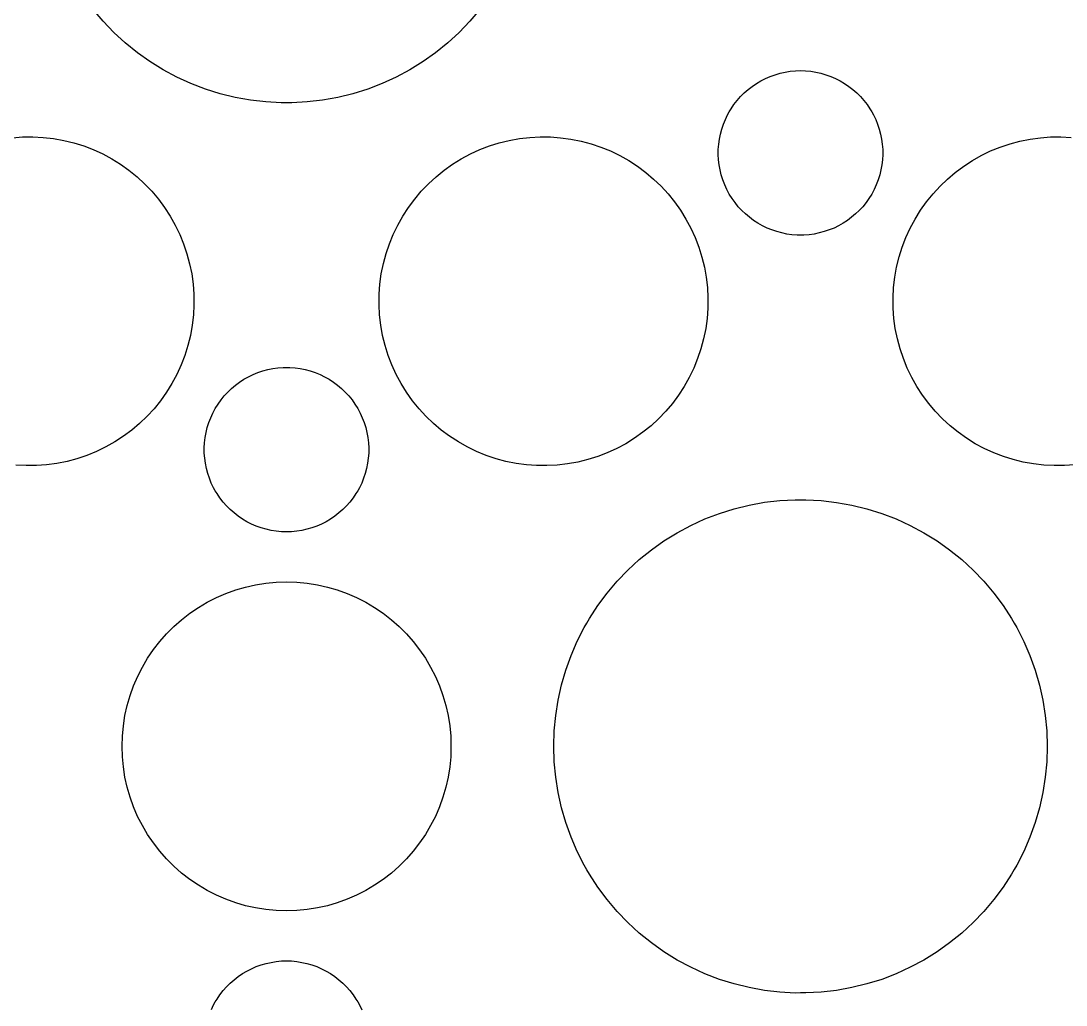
# Model space of a CAD drawing. Header units: metres. Extents: x 20 to 1108, y 20 to 485.
# Drawn here: x 154.19 to 179.61, y 136.28 to 160.22 of the extents above; entities that cross this region are included whole.
import ezdxf

# ---------------------------------------------------------------- set-up
doc = ezdxf.new("R2010")
doc.units = ezdxf.units.M

msp = doc.modelspace()

# ---------------------------------------------------------------- linework, layer by layer
for p, q in [((156.195, 160.21), (155.953, 160.496)), ((165.356, 160.496), (165.113, 160.21)), ((156.456, 159.938), (156.195, 160.21)), ((165.113, 160.21), (164.853, 159.938)), ((156.733, 159.683), (156.456, 159.938)), ((164.853, 159.938), (164.575, 159.683)), ((157.027, 159.444), (156.733, 159.683)), ((164.575, 159.683), (164.281, 159.444)), ((157.334, 159.227), (157.027, 159.444)), ((164.281, 159.444), (163.975, 159.227)), ((157.655, 159.027), (157.334, 159.227)), ((163.975, 159.227), (163.653, 159.027)), ((157.986, 158.851), (157.655, 159.027)), ((163.653, 159.027), (163.322, 158.851)), ((172.302, 158.817), (172.417, 158.866)), ((172.417, 158.866), (172.537, 158.909)), ((172.537, 158.909), (172.657, 158.944)), ((172.657, 158.944), (172.778, 158.972)), ((172.778, 158.972), (172.904, 158.991)), ((172.904, 158.991), (173.029, 159.003)), ((173.029, 159.003), (173.154, 159.008)), ((173.154, 159.008), (173.279, 159.003)), ((173.279, 159.003), (173.404, 158.991)), ((173.404, 158.991), (173.53, 158.972)), ((173.53, 158.972), (173.651, 158.944)), ((173.651, 158.944), (173.772, 158.909)), ((173.772, 158.909), (173.892, 158.866)), ((173.892, 158.866), (174.007, 158.817)), ((158.33, 158.693), (157.986, 158.851)), ((158.681, 158.559), (158.33, 158.693)), ((162.979, 158.693), (162.628, 158.559)), ((163.322, 158.851), (162.979, 158.693)), ((171.879, 158.548), (171.979, 158.625)), ((171.979, 158.625), (172.083, 158.696)), ((172.083, 158.696), (172.191, 158.759)), ((172.191, 158.759), (172.302, 158.817)), ((174.007, 158.817), (174.118, 158.759)), ((174.118, 158.759), (174.226, 158.696)), ((174.226, 158.696), (174.331, 158.625)), ((174.331, 158.625), (174.43, 158.548)), ((159.042, 158.445), (158.681, 158.559)), ((159.406, 158.356), (159.042, 158.445)), ((159.778, 158.288), (159.406, 158.356)), ((161.902, 158.356), (161.53, 158.288)), ((162.267, 158.445), (161.902, 158.356)), ((162.628, 158.559), (162.267, 158.445)), ((171.614, 158.283), (171.696, 158.377)), ((171.696, 158.377), (171.785, 158.466)), ((171.785, 158.466), (171.879, 158.548)), ((174.43, 158.548), (174.525, 158.465)), ((174.525, 158.465), (174.613, 158.376)), ((174.613, 158.376), (174.695, 158.283)), ((160.152, 158.245), (159.778, 158.288)), ((160.528, 158.226), (160.152, 158.245)), ((160.654, 158.227), (160.528, 158.226)), ((160.78, 158.226), (160.654, 158.227)), ((161.155, 158.245), (160.78, 158.226)), ((161.53, 158.288), (161.155, 158.245)), ((171.466, 158.079), (171.536, 158.184)), ((171.536, 158.184), (171.614, 158.283)), ((174.695, 158.283), (174.773, 158.183)), ((174.773, 158.183), (174.844, 158.078)), ((171.327, 157.821), (171.382, 157.934)), ((171.382, 157.934), (171.422, 158.006)), ((171.422, 158.006), (171.466, 158.079)), ((174.844, 158.078), (174.886, 158.007)), ((174.886, 158.007), (174.927, 157.934)), ((174.927, 157.934), (174.983, 157.819)), ((171.239, 157.586), (171.279, 157.703)), ((171.279, 157.703), (171.327, 157.821)), ((174.983, 157.819), (175.029, 157.703)), ((175.029, 157.703), (175.069, 157.584)), ((153.987, 157.377), (154.236, 157.396)), ((154.236, 157.396), (154.489, 157.399)), ((154.489, 157.399), (154.739, 157.385)), ((154.739, 157.385), (154.99, 157.356)), ((154.99, 157.356), (155.235, 157.312)), ((166.073, 157.312), (166.318, 157.356)), ((166.318, 157.356), (166.569, 157.385)), ((166.569, 157.385), (166.819, 157.398)), ((166.819, 157.398), (167.072, 157.396)), ((167.072, 157.396), (167.321, 157.377)), ((167.321, 157.377), (167.571, 157.343)), ((167.571, 157.343), (167.818, 157.293)), ((171.165, 157.216), (171.182, 157.341)), ((171.182, 157.341), (171.207, 157.465)), ((171.207, 157.465), (171.239, 157.586)), ((175.069, 157.584), (175.103, 157.463)), ((175.103, 157.463), (175.127, 157.34)), ((175.127, 157.34), (175.144, 157.216)), ((178.49, 157.293), (178.737, 157.343)), ((178.737, 157.343), (178.987, 157.377)), ((178.987, 157.377), (179.236, 157.396)), ((179.236, 157.396), (179.489, 157.399)), ((179.489, 157.399), (179.739, 157.385)), ((155.235, 157.312), (155.482, 157.251)), ((155.482, 157.251), (155.722, 157.176)), ((155.722, 157.176), (155.954, 157.087)), ((155.954, 157.087), (156.185, 156.982)), ((165.126, 156.983), (165.355, 157.087)), ((165.355, 157.087), (165.587, 157.176)), ((165.587, 157.176), (165.827, 157.251)), ((165.827, 157.251), (166.073, 157.312)), ((167.818, 157.293), (168.06, 157.228)), ((168.06, 157.228), (168.298, 157.148)), ((168.298, 157.148), (168.531, 157.053)), ((171.154, 156.965), (171.155, 157.092)), ((171.155, 157.092), (171.165, 157.216)), ((175.144, 157.216), (175.153, 157.092)), ((175.153, 157.092), (175.154, 156.965)), ((177.777, 157.053), (178.011, 157.148)), ((178.011, 157.148), (178.249, 157.228)), ((178.249, 157.228), (178.49, 157.293)), ((156.185, 156.982), (156.403, 156.863)), ((156.403, 156.863), (156.618, 156.731)), ((164.691, 156.731), (164.905, 156.863)), ((164.905, 156.863), (165.126, 156.983)), ((168.531, 157.053), (168.758, 156.943)), ((168.758, 156.943), (168.976, 156.82)), ((171.161, 156.841), (171.154, 156.965)), ((171.175, 156.716), (171.161, 156.841)), ((175.148, 156.841), (175.134, 156.716)), ((175.154, 156.965), (175.148, 156.841)), ((177.333, 156.82), (177.551, 156.943)), ((177.551, 156.943), (177.777, 157.053)), ((156.618, 156.731), (156.822, 156.586)), ((156.822, 156.586), (157.019, 156.427)), ((164.29, 156.427), (164.486, 156.586)), ((164.486, 156.586), (164.691, 156.731)), ((168.976, 156.82), (169.187, 156.683)), ((169.187, 156.683), (169.39, 156.533)), ((171.197, 156.592), (171.175, 156.716)), ((171.228, 156.47), (171.197, 156.592)), ((175.111, 156.592), (175.081, 156.47)), ((175.134, 156.716), (175.111, 156.592)), ((176.919, 156.533), (177.123, 156.684)), ((177.123, 156.684), (177.333, 156.82)), ((157.019, 156.427), (157.204, 156.257)), ((164.106, 156.258), (164.29, 156.427)), ((169.39, 156.533), (169.581, 156.371)), ((169.581, 156.371), (169.763, 156.197)), ((171.266, 156.349), (171.228, 156.47)), ((171.311, 156.234), (171.266, 156.349)), ((175.043, 156.349), (174.998, 156.234)), ((175.081, 156.47), (175.043, 156.349)), ((176.547, 156.198), (176.728, 156.371)), ((176.728, 156.371), (176.919, 156.533)), ((157.204, 156.257), (157.378, 156.075)), ((157.378, 156.075), (157.538, 155.884)), ((163.771, 155.884), (163.932, 156.076)), ((163.932, 156.076), (164.106, 156.258)), ((169.763, 156.197), (169.932, 156.013)), ((171.362, 156.119), (171.311, 156.234)), ((171.422, 156.006), (171.362, 156.119)), ((174.946, 156.119), (174.887, 156.006)), ((174.998, 156.234), (174.946, 156.119)), ((176.377, 156.013), (176.547, 156.198)), ((157.538, 155.884), (157.69, 155.681)), ((163.62, 155.682), (163.771, 155.884)), ((169.932, 156.013), (170.091, 155.818)), ((170.091, 155.818), (170.235, 155.613)), ((171.489, 155.9), (171.422, 156.006)), ((171.562, 155.798), (171.489, 155.9)), ((174.819, 155.9), (174.747, 155.798)), ((174.887, 156.006), (174.819, 155.9)), ((176.073, 155.613), (176.219, 155.818)), ((176.219, 155.818), (176.377, 156.013)), ((157.69, 155.681), (157.826, 155.47)), ((163.483, 155.47), (163.62, 155.682)), ((170.235, 155.613), (170.369, 155.398)), ((171.641, 155.698), (171.562, 155.798)), ((171.725, 155.608), (171.641, 155.698)), ((171.816, 155.521), (171.725, 155.608)), ((174.584, 155.608), (174.493, 155.521)), ((174.668, 155.698), (174.584, 155.608)), ((174.747, 155.798), (174.668, 155.698)), ((175.94, 155.398), (176.073, 155.613)), ((157.826, 155.47), (157.949, 155.252)), ((163.359, 155.252), (163.483, 155.47)), ((170.369, 155.398), (170.488, 155.176)), ((171.911, 155.44), (171.816, 155.521)), ((172.013, 155.364), (171.911, 155.44)), ((172.119, 155.296), (172.013, 155.364)), ((174.296, 155.364), (174.19, 155.296)), ((174.398, 155.44), (174.296, 155.364)), ((174.493, 155.521), (174.398, 155.44)), ((175.821, 155.177), (175.94, 155.398)), ((157.949, 155.252), (158.06, 155.026)), ((163.25, 155.026), (163.359, 155.252)), ((170.488, 155.176), (170.592, 154.947)), ((172.227, 155.234), (172.119, 155.296)), ((172.34, 155.18), (172.227, 155.234)), ((172.458, 155.132), (172.34, 155.18)), ((172.577, 155.092), (172.458, 155.132)), ((172.697, 155.06), (172.577, 155.092)), ((172.82, 155.034), (172.697, 155.06)), ((173.611, 155.06), (173.488, 155.034)), ((173.732, 155.092), (173.611, 155.06)), ((173.851, 155.132), (173.732, 155.092)), ((173.969, 155.18), (173.851, 155.132)), ((174.082, 155.234), (173.969, 155.18)), ((174.19, 155.296), (174.082, 155.234)), ((175.717, 154.948), (175.821, 155.177)), ((158.06, 155.026), (158.153, 154.793)), ((163.155, 154.793), (163.25, 155.026)), ((170.592, 154.947), (170.682, 154.715)), ((172.946, 155.018), (172.82, 155.034)), ((173.07, 155.008), (172.946, 155.018)), ((173.238, 155.008), (173.07, 155.008)), ((173.362, 155.018), (173.238, 155.008)), ((173.488, 155.034), (173.362, 155.018)), ((175.627, 154.715), (175.717, 154.948)), ((158.153, 154.793), (158.234, 154.555)), ((158.234, 154.555), (158.299, 154.312)), ((163.01, 154.313), (163.075, 154.556)), ((163.075, 154.556), (163.155, 154.793)), ((170.682, 154.715), (170.757, 154.473)), ((175.552, 154.475), (175.627, 154.715)), ((158.299, 154.312), (158.349, 154.066)), ((162.96, 154.067), (163.01, 154.313)), ((170.757, 154.473), (170.817, 154.229)), ((175.491, 154.229), (175.552, 154.475)), ((158.349, 154.066), (158.383, 153.817)), ((162.926, 153.817), (162.96, 154.067)), ((170.817, 154.229), (170.862, 153.982)), ((175.447, 153.984), (175.491, 154.229)), ((158.383, 153.817), (158.401, 153.568)), ((162.907, 153.568), (162.926, 153.817)), ((170.862, 153.982), (170.891, 153.732)), ((175.418, 153.734), (175.447, 153.984)), ((158.401, 153.568), (158.404, 153.315)), ((162.905, 153.315), (162.907, 153.568)), ((170.891, 153.732), (170.903, 153.483)), ((175.404, 153.483), (175.418, 153.734)), ((158.404, 153.315), (158.391, 153.066)), ((162.918, 153.066), (162.905, 153.315)), ((170.903, 153.483), (170.901, 153.23)), ((175.407, 153.23), (175.404, 153.483)), ((158.391, 153.066), (158.362, 152.816)), ((162.946, 152.816), (162.918, 153.066)), ((170.901, 153.23), (170.883, 152.981)), ((175.426, 152.981), (175.407, 153.23)), ((158.362, 152.816), (158.317, 152.568)), ((162.991, 152.568), (162.946, 152.816)), ((170.883, 152.981), (170.849, 152.732)), ((175.46, 152.732), (175.426, 152.981)), ((158.317, 152.568), (158.257, 152.324)), ((163.052, 152.324), (162.991, 152.568)), ((170.849, 152.732), (170.799, 152.485)), ((175.51, 152.485), (175.46, 152.732)), ((158.257, 152.324), (158.182, 152.082)), ((163.127, 152.082), (163.052, 152.324)), ((170.799, 152.485), (170.733, 152.242)), ((175.575, 152.242), (175.51, 152.485)), ((158.182, 152.082), (158.092, 151.85)), ((163.217, 151.85), (163.127, 152.082)), ((170.653, 152.004), (170.56, 151.772)), ((170.733, 152.242), (170.653, 152.004)), ((175.655, 152.004), (175.575, 152.242)), ((175.749, 151.772), (175.655, 152.004)), ((158.092, 151.85), (157.988, 151.621)), ((160.197, 151.737), (160.32, 151.763)), ((160.32, 151.763), (160.446, 151.779)), ((160.446, 151.779), (160.57, 151.788)), ((160.57, 151.788), (160.654, 151.789)), ((160.654, 151.789), (160.738, 151.789)), ((160.738, 151.789), (160.862, 151.779)), ((160.862, 151.779), (160.988, 151.763)), ((160.988, 151.763), (161.111, 151.737)), ((163.32, 151.621), (163.217, 151.85)), ((170.56, 151.772), (170.449, 151.545)), ((175.859, 151.545), (175.749, 151.772)), ((157.988, 151.621), (157.869, 151.4)), ((159.514, 151.433), (159.619, 151.501)), ((159.619, 151.501), (159.729, 151.564)), ((159.729, 151.564), (159.84, 151.617)), ((159.84, 151.617), (159.958, 151.665)), ((159.958, 151.665), (160.077, 151.705)), ((160.077, 151.705), (160.197, 151.737)), ((161.111, 151.737), (161.232, 151.705)), ((161.232, 151.705), (161.351, 151.665)), ((161.351, 151.665), (161.469, 151.617)), ((161.469, 151.617), (161.582, 151.563)), ((161.582, 151.563), (161.69, 151.501)), ((161.69, 151.501), (161.796, 151.433)), ((163.44, 151.4), (163.32, 151.621)), ((170.449, 151.545), (170.326, 151.327)), ((175.983, 151.327), (175.859, 151.545)), ((157.869, 151.4), (157.735, 151.184)), ((159.226, 151.191), (159.316, 151.276)), ((159.316, 151.276), (159.411, 151.358)), ((159.411, 151.358), (159.514, 151.433)), ((161.796, 151.433), (161.898, 151.358)), ((161.898, 151.358), (161.993, 151.276)), ((161.993, 151.276), (162.084, 151.19)), ((163.573, 151.184), (163.44, 151.4)), ((170.326, 151.327), (170.19, 151.116)), ((176.119, 151.116), (175.983, 151.327)), ((157.735, 151.184), (157.59, 150.98)), ((158.989, 150.898), (159.062, 151)), ((159.062, 151), (159.141, 151.099)), ((159.141, 151.099), (159.226, 151.191)), ((162.084, 151.19), (162.168, 151.099)), ((162.168, 151.099), (162.247, 150.999)), ((162.247, 150.999), (162.319, 150.898)), ((163.718, 150.98), (163.573, 151.184)), ((170.19, 151.116), (170.038, 150.913)), ((176.271, 150.913), (176.119, 151.116)), ((157.432, 150.784), (157.263, 150.601)), ((157.59, 150.98), (157.432, 150.784)), ((158.863, 150.68), (158.922, 150.791)), ((158.922, 150.791), (158.989, 150.898)), ((162.319, 150.898), (162.387, 150.791)), ((162.387, 150.791), (162.446, 150.678)), ((163.877, 150.784), (163.718, 150.98)), ((164.046, 150.601), (163.877, 150.784)), ((170.038, 150.913), (169.878, 150.723)), ((176.431, 150.723), (176.271, 150.913)), ((157.263, 150.601), (157.081, 150.426)), ((158.766, 150.448), (158.811, 150.566)), ((158.811, 150.566), (158.863, 150.68)), ((162.446, 150.678), (162.498, 150.565)), ((162.498, 150.565), (162.543, 150.448)), ((164.228, 150.426), (164.046, 150.601)), ((169.704, 150.54), (169.519, 150.37)), ((169.878, 150.723), (169.704, 150.54)), ((176.605, 150.54), (176.431, 150.723)), ((176.79, 150.37), (176.605, 150.54)), ((156.89, 150.265), (156.687, 150.114)), ((157.081, 150.426), (156.89, 150.265)), ((158.697, 150.206), (158.728, 150.328)), ((158.728, 150.328), (158.766, 150.448)), ((162.543, 150.448), (162.581, 150.327)), ((162.581, 150.327), (162.611, 150.205)), ((164.419, 150.265), (164.228, 150.426)), ((164.622, 150.114), (164.419, 150.265)), ((169.519, 150.37), (169.322, 150.211)), ((176.986, 150.211), (176.79, 150.37)), ((156.476, 149.977), (156.258, 149.855)), ((156.687, 150.114), (156.476, 149.977)), ((158.661, 149.956), (158.675, 150.081)), ((158.675, 150.081), (158.697, 150.206)), ((162.611, 150.205), (162.634, 150.081)), ((162.634, 150.081), (162.648, 149.956)), ((164.833, 149.977), (164.622, 150.114)), ((165.051, 149.855), (164.833, 149.977)), ((169.118, 150.067), (168.903, 149.934)), ((169.322, 150.211), (169.118, 150.067)), ((177.191, 150.067), (176.986, 150.211)), ((177.405, 149.934), (177.191, 150.067)), ((156.031, 149.744), (155.798, 149.65)), ((156.258, 149.855), (156.031, 149.744)), ((158.654, 149.832), (158.661, 149.956)), ((158.655, 149.705), (158.654, 149.832)), ((162.648, 149.956), (162.654, 149.832)), ((162.654, 149.832), (162.653, 149.705)), ((165.277, 149.744), (165.051, 149.855)), ((165.511, 149.65), (165.277, 149.744)), ((168.685, 149.816), (168.454, 149.71)), ((168.903, 149.934), (168.685, 149.816)), ((177.624, 149.816), (177.405, 149.934)), ((177.855, 149.71), (177.624, 149.816)), ((155.318, 149.504), (155.071, 149.454)), ((155.559, 149.569), (155.318, 149.504)), ((155.798, 149.65), (155.559, 149.569)), ((158.665, 149.581), (158.655, 149.705)), ((158.682, 149.457), (158.665, 149.581)), ((162.644, 149.581), (162.627, 149.457)), ((162.653, 149.705), (162.644, 149.581)), ((165.75, 149.569), (165.511, 149.65)), ((165.99, 149.504), (165.75, 149.569)), ((166.237, 149.454), (165.99, 149.504)), ((167.735, 149.485), (167.49, 149.442)), ((167.982, 149.546), (167.735, 149.485)), ((168.222, 149.621), (167.982, 149.546)), ((168.454, 149.71), (168.222, 149.621)), ((178.087, 149.621), (177.855, 149.71)), ((178.327, 149.546), (178.087, 149.621)), ((178.573, 149.486), (178.327, 149.546)), ((178.818, 149.442), (178.573, 149.486)), ((154.319, 149.4), (154.069, 149.412)), ((154.572, 149.402), (154.319, 149.4)), ((154.821, 149.42), (154.572, 149.402)), ((155.071, 149.454), (154.821, 149.42)), ((158.706, 149.334), (158.682, 149.457)), ((158.739, 149.212), (158.706, 149.334)), ((158.779, 149.093), (158.739, 149.212)), ((162.569, 149.212), (162.529, 149.093)), ((162.603, 149.334), (162.569, 149.212)), ((162.627, 149.457), (162.603, 149.334)), ((166.487, 149.42), (166.237, 149.454)), ((166.736, 149.401), (166.487, 149.42)), ((166.989, 149.4), (166.736, 149.401)), ((167.239, 149.412), (166.989, 149.4)), ((167.49, 149.442), (167.239, 149.412)), ((179.069, 149.412), (178.818, 149.442)), ((179.319, 149.4), (179.069, 149.412)), ((179.572, 149.402), (179.319, 149.4)), ((179.821, 149.42), (179.572, 149.402)), ((158.826, 148.978), (158.779, 149.093)), ((158.882, 148.863), (158.826, 148.978)), ((162.483, 148.978), (162.427, 148.863)), ((162.529, 149.093), (162.483, 148.978)), ((158.923, 148.79), (158.882, 148.863)), ((158.965, 148.719), (158.923, 148.79)), ((159.036, 148.614), (158.965, 148.719)), ((162.344, 148.719), (162.273, 148.614)), ((162.387, 148.79), (162.344, 148.719)), ((162.427, 148.863), (162.387, 148.79)), ((159.113, 148.515), (159.036, 148.614)), ((159.195, 148.421), (159.113, 148.515)), ((162.195, 148.515), (162.113, 148.421)), ((162.273, 148.614), (162.195, 148.515)), ((171.542, 148.352), (171.906, 148.442)), ((171.906, 148.442), (172.279, 148.509)), ((172.279, 148.509), (172.653, 148.551)), ((172.653, 148.551), (173.028, 148.571)), ((173.028, 148.571), (173.154, 148.57)), ((173.154, 148.57), (173.28, 148.572)), ((173.28, 148.572), (173.656, 148.551)), ((173.656, 148.551), (174.029, 148.508)), ((174.029, 148.508), (174.402, 148.442)), ((174.402, 148.442), (174.767, 148.352)), ((159.284, 148.332), (159.195, 148.421)), ((159.379, 148.249), (159.284, 148.332)), ((159.478, 148.172), (159.379, 148.249)), ((161.93, 148.249), (161.831, 148.172)), ((162.025, 148.332), (161.93, 148.249)), ((162.113, 148.421), (162.025, 148.332)), ((170.83, 148.104), (171.181, 148.238)), ((171.181, 148.238), (171.542, 148.352)), ((174.767, 148.352), (175.128, 148.238)), ((175.128, 148.238), (175.479, 148.104)), ((159.583, 148.101), (159.478, 148.172)), ((159.69, 148.037), (159.583, 148.101)), ((159.802, 147.981), (159.69, 148.037)), ((159.917, 147.93), (159.802, 147.981)), ((161.507, 147.981), (161.392, 147.93)), ((161.619, 148.037), (161.507, 147.981)), ((161.726, 148.101), (161.619, 148.037)), ((161.831, 148.172), (161.726, 148.101)), ((170.155, 147.77), (170.487, 147.947)), ((170.487, 147.947), (170.83, 148.104)), ((175.479, 148.104), (175.822, 147.946)), ((175.822, 147.946), (176.153, 147.77)), ((160.037, 147.888), (159.917, 147.93)), ((160.157, 147.853), (160.037, 147.888)), ((160.278, 147.825), (160.157, 147.853)), ((160.404, 147.807), (160.278, 147.825)), ((160.529, 147.794), (160.404, 147.807)), ((160.654, 147.789), (160.529, 147.794)), ((160.779, 147.794), (160.654, 147.789)), ((160.904, 147.807), (160.779, 147.794)), ((161.03, 147.825), (160.904, 147.807)), ((161.151, 147.853), (161.03, 147.825)), ((161.272, 147.888), (161.151, 147.853)), ((161.392, 147.93), (161.272, 147.888)), ((169.834, 147.57), (170.155, 147.77)), ((176.153, 147.77), (176.475, 147.57)), ((169.527, 147.353), (169.834, 147.57)), ((176.475, 147.57), (176.781, 147.353)), ((169.233, 147.114), (169.527, 147.353)), ((176.781, 147.353), (177.075, 147.114)), ((168.957, 146.86), (169.233, 147.114)), ((177.075, 147.114), (177.353, 146.859)), ((168.696, 146.588), (168.957, 146.86)), ((177.353, 146.859), (177.613, 146.587)), ((159.419, 146.377), (159.66, 146.447)), ((159.66, 146.447), (159.904, 146.502)), ((159.904, 146.502), (160.153, 146.541)), ((160.153, 146.541), (160.402, 146.566)), ((160.402, 146.566), (160.654, 146.573)), ((160.654, 146.573), (160.906, 146.566)), ((160.906, 146.566), (161.155, 146.541)), ((161.155, 146.541), (161.404, 146.502)), ((161.404, 146.502), (161.649, 146.447)), ((161.649, 146.447), (161.89, 146.377)), ((168.453, 146.3), (168.696, 146.588)), ((177.613, 146.587), (177.856, 146.3)), ((158.727, 146.077), (158.95, 146.193)), ((158.95, 146.193), (159.181, 146.291)), ((159.181, 146.291), (159.419, 146.377)), ((161.89, 146.377), (162.128, 146.291)), ((162.128, 146.291), (162.358, 146.193)), ((162.358, 146.193), (162.582, 146.077)), ((168.229, 145.997), (168.453, 146.3)), ((177.856, 146.3), (178.081, 145.996)), ((158.304, 145.81), (158.512, 145.95)), ((158.512, 145.95), (158.727, 146.077)), ((162.582, 146.077), (162.797, 145.95)), ((162.797, 145.95), (163.007, 145.81)), ((168.023, 145.68), (168.229, 145.997)), ((178.081, 145.996), (178.286, 145.68)), ((157.916, 145.489), (158.104, 145.654)), ((158.104, 145.654), (158.304, 145.81)), ((163.007, 145.81), (163.205, 145.654)), ((163.205, 145.654), (163.394, 145.488)), ((167.961, 145.572), (168.023, 145.68)), ((178.286, 145.68), (178.348, 145.572)), ((157.738, 145.312), (157.916, 145.489)), ((163.394, 145.488), (163.571, 145.311)), ((167.726, 145.128), (167.897, 145.464)), ((167.897, 145.464), (167.961, 145.572)), ((178.348, 145.572), (178.412, 145.463)), ((178.412, 145.463), (178.583, 145.126)), ((157.573, 145.123), (157.738, 145.312)), ((163.571, 145.311), (163.736, 145.123)), ((157.276, 144.715), (157.418, 144.925)), ((157.418, 144.925), (157.573, 145.123)), ((163.736, 145.123), (163.891, 144.924)), ((163.891, 144.924), (164.032, 144.715)), ((167.576, 144.782), (167.726, 145.128)), ((178.583, 145.126), (178.733, 144.782)), ((157.15, 144.5), (157.276, 144.715)), ((164.032, 144.715), (164.16, 144.499)), ((167.448, 144.428), (167.576, 144.782)), ((178.733, 144.782), (178.86, 144.426)), ((157.035, 144.277), (157.15, 144.5)), ((164.16, 144.499), (164.275, 144.276)), ((167.343, 144.067), (167.448, 144.428)), ((178.86, 144.426), (178.966, 144.065)), ((156.936, 144.046), (157.035, 144.277)), ((164.275, 144.276), (164.373, 144.046)), ((156.851, 143.811), (156.936, 144.046)), ((164.373, 144.046), (164.459, 143.809)), ((167.261, 143.698), (167.343, 144.067)), ((178.966, 144.065), (179.048, 143.696)), ((156.779, 143.568), (156.851, 143.811)), ((164.459, 143.809), (164.529, 143.568)), ((167.202, 143.324), (167.261, 143.698)), ((179.048, 143.696), (179.107, 143.324)), ((156.726, 143.323), (156.779, 143.568)), ((164.529, 143.568), (164.584, 143.321)), ((156.686, 143.073), (156.726, 143.323)), ((164.584, 143.321), (164.623, 143.073)), ((167.166, 142.95), (167.202, 143.324)), ((179.107, 143.324), (179.142, 142.95)), ((156.662, 142.825), (156.686, 143.073)), ((164.623, 143.073), (164.647, 142.825)), ((167.154, 142.574), (167.166, 142.95)), ((179.142, 142.95), (179.154, 142.572)), ((156.654, 142.574), (156.662, 142.825)), ((164.647, 142.825), (164.654, 142.572)), ((156.662, 142.321), (156.654, 142.574)), ((164.654, 142.572), (164.647, 142.321)), ((167.167, 142.196), (167.154, 142.574)), ((179.154, 142.572), (179.143, 142.196)), ((156.686, 142.072), (156.662, 142.321)), ((164.647, 142.321), (164.623, 142.072)), ((167.202, 141.822), (167.167, 142.196)), ((179.143, 142.196), (179.107, 141.822)), ((156.725, 141.824), (156.686, 142.072)), ((164.623, 142.072), (164.584, 141.824)), ((156.779, 141.579), (156.725, 141.824)), ((156.85, 141.338), (156.779, 141.579)), ((164.529, 141.579), (164.459, 141.338)), ((164.584, 141.824), (164.529, 141.579)), ((167.261, 141.449), (167.202, 141.822)), ((179.107, 141.822), (179.048, 141.449)), ((156.936, 141.101), (156.85, 141.338)), ((164.459, 141.338), (164.373, 141.101)), ((167.343, 141.082), (167.261, 141.449)), ((179.048, 141.449), (178.966, 141.082)), ((157.034, 140.871), (156.936, 141.101)), ((164.373, 141.101), (164.275, 140.871)), ((167.448, 140.72), (167.343, 141.082)), ((178.966, 141.082), (178.86, 140.72)), ((157.149, 140.647), (157.034, 140.871)), ((164.275, 140.871), (164.16, 140.647)), ((157.276, 140.432), (157.149, 140.647)), ((164.16, 140.647), (164.032, 140.432)), ((167.576, 140.363), (167.448, 140.72)), ((178.86, 140.72), (178.733, 140.363)), ((157.418, 140.223), (157.276, 140.432)), ((164.032, 140.432), (163.891, 140.223)), ((167.726, 140.02), (167.576, 140.363)), ((178.733, 140.363), (178.583, 140.02)), ((157.572, 140.024), (157.418, 140.223)), ((163.891, 140.223), (163.736, 140.024)), ((157.737, 139.835), (157.572, 140.024)), ((157.915, 139.658), (157.737, 139.835)), ((163.571, 139.835), (163.394, 139.658)), ((163.736, 140.024), (163.571, 139.835)), ((167.897, 139.684), (167.726, 140.02)), ((178.583, 140.02), (178.412, 139.684)), ((158.104, 139.492), (157.915, 139.658)), ((163.394, 139.658), (163.205, 139.492)), ((167.961, 139.574), (167.897, 139.684)), ((168.023, 139.466), (167.961, 139.574)), ((178.348, 139.575), (178.286, 139.466)), ((178.412, 139.684), (178.348, 139.575)), ((158.302, 139.337), (158.104, 139.492)), ((158.512, 139.195), (158.302, 139.337)), ((163.007, 139.337), (162.797, 139.195)), ((163.205, 139.492), (163.007, 139.337)), ((168.228, 139.151), (168.023, 139.466)), ((178.286, 139.466), (178.081, 139.151)), ((158.727, 139.068), (158.512, 139.195)), ((158.95, 138.954), (158.727, 139.068)), ((162.582, 139.068), (162.358, 138.954)), ((162.797, 139.195), (162.582, 139.068)), ((168.453, 138.846), (168.228, 139.151)), ((178.081, 139.151), (177.856, 138.846)), ((159.181, 138.855), (158.95, 138.954)), ((159.419, 138.77), (159.181, 138.855)), ((162.128, 138.855), (161.89, 138.77)), ((162.358, 138.954), (162.128, 138.855)), ((168.695, 138.56), (168.453, 138.846)), ((177.856, 138.846), (177.613, 138.56)), ((159.659, 138.698), (159.419, 138.77)), ((159.904, 138.645), (159.659, 138.698)), ((160.153, 138.605), (159.904, 138.645)), ((160.402, 138.581), (160.153, 138.605)), ((160.654, 138.573), (160.402, 138.581)), ((160.906, 138.581), (160.654, 138.573)), ((161.155, 138.605), (160.906, 138.581)), ((161.404, 138.645), (161.155, 138.605)), ((161.65, 138.698), (161.404, 138.645)), ((161.89, 138.77), (161.65, 138.698)), ((168.956, 138.287), (168.695, 138.56)), ((177.613, 138.56), (177.353, 138.287)), ((169.233, 138.032), (168.956, 138.287)), ((177.353, 138.287), (177.075, 138.032)), ((169.527, 137.794), (169.233, 138.032)), ((177.075, 138.032), (176.781, 137.794)), ((169.834, 137.576), (169.527, 137.794)), ((176.781, 137.794), (176.475, 137.576)), ((170.155, 137.377), (169.834, 137.576)), ((176.475, 137.576), (176.153, 137.377)), ((159.917, 137.216), (160.037, 137.258)), ((160.037, 137.258), (160.157, 137.294)), ((160.157, 137.294), (160.278, 137.32)), ((160.278, 137.32), (160.404, 137.34)), ((160.404, 137.34), (160.529, 137.353)), ((160.529, 137.353), (160.654, 137.358)), ((160.654, 137.358), (160.779, 137.353)), ((160.779, 137.353), (160.904, 137.34)), ((160.904, 137.34), (161.03, 137.32)), ((161.03, 137.32), (161.151, 137.294)), ((161.151, 137.294), (161.272, 137.258)), ((161.272, 137.258), (161.392, 137.216)), ((170.486, 137.2), (170.155, 137.377)), ((176.153, 137.377), (175.822, 137.2)), ((159.479, 136.975), (159.583, 137.045)), ((159.583, 137.045), (159.69, 137.109)), ((159.69, 137.109), (159.802, 137.166)), ((159.802, 137.166), (159.917, 137.216)), ((161.392, 137.216), (161.507, 137.166)), ((161.507, 137.166), (161.619, 137.109)), ((161.619, 137.109), (161.726, 137.045)), ((161.726, 137.045), (161.831, 136.975)), ((170.83, 137.042), (170.486, 137.2)), ((171.181, 136.907), (170.83, 137.042)), ((175.479, 137.042), (175.128, 136.907)), ((175.822, 137.2), (175.479, 137.042)), ((159.196, 136.727), (159.285, 136.816)), ((159.285, 136.816), (159.379, 136.898)), ((159.379, 136.898), (159.479, 136.975)), ((161.831, 136.975), (161.93, 136.898)), ((161.93, 136.898), (162.025, 136.815)), ((162.025, 136.815), (162.113, 136.726)), ((171.542, 136.794), (171.181, 136.907)), ((171.906, 136.705), (171.542, 136.794)), ((174.767, 136.794), (174.402, 136.705)), ((175.128, 136.907), (174.767, 136.794)), ((158.966, 136.428), (159.036, 136.533)), ((159.036, 136.533), (159.114, 136.632)), ((159.114, 136.632), (159.196, 136.727)), ((162.113, 136.726), (162.195, 136.632)), ((162.195, 136.632), (162.273, 136.532)), ((162.273, 136.532), (162.344, 136.427)), ((172.279, 136.638), (171.906, 136.705)), ((172.652, 136.595), (172.279, 136.638)), ((173.028, 136.574), (172.652, 136.595)), ((173.154, 136.576), (173.028, 136.574)), ((173.28, 136.575), (173.154, 136.576)), ((173.655, 136.595), (173.28, 136.575)), ((174.029, 136.637), (173.655, 136.595)), ((174.402, 136.705), (174.029, 136.637)), ((158.827, 136.17), (158.882, 136.283)), ((158.882, 136.283), (158.922, 136.356)), ((158.922, 136.356), (158.966, 136.428)), ((162.344, 136.427), (162.386, 136.357)), ((162.386, 136.357), (162.427, 136.283)), ((162.427, 136.283), (162.483, 136.169))]:
    msp.add_line(p, q)

doc.saveas('drawing.dxf')
